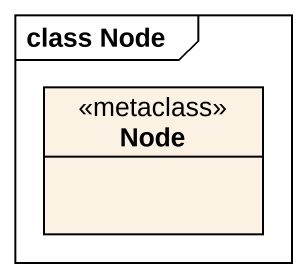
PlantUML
@startuml
mainframe class Node
hide circle
hide empty members
class "Node" as Node_ <<metaclass>>
@enduml
